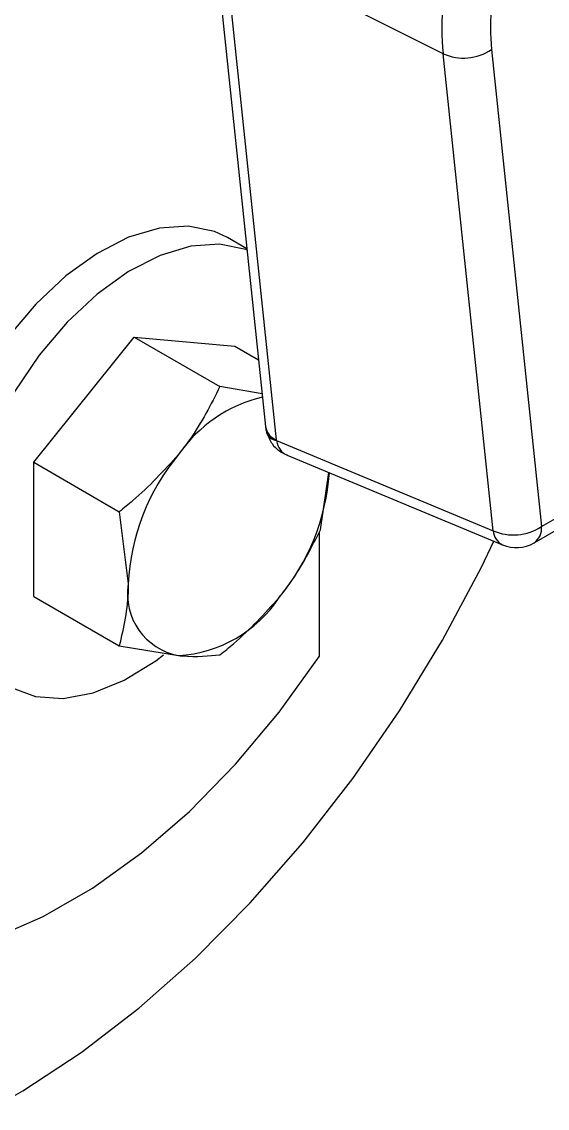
# Model space of a CAD drawing. Extents: x 6 to 134, y 3 to 97.
# Drawn here: x 101.147 to 102.07, y 74.566 to 76.476 of the extents above; entities that cross this region are included whole.
import ezdxf

# ---------------------------------------------------------------- set-up
doc = ezdxf.new("R2010")
doc.units = 0
doc.header["$MEASUREMENT"] = 0
doc.layers.add('OBJECT', color=7, linetype='CONTINUOUS')

msp = doc.modelspace()

# ---------------------------------------------------------------- linework, layer by layer
at = {"layer": 'OBJECT'}
for p, q in [((101.8876, 76.4193), (101.5031, 76.612)), ((101.5031, 76.612), (101.5942, 75.7407)), ((101.4922, 76.5585), (101.5754, 75.7639)), ((101.9725, 76.4266), (102.0602, 75.5883)), ((101.9753, 75.581), (101.8876, 76.4193)), ((101.5427, 76.0763), (101.5084, 76.0961)), ((101.1681, 75.7012), (101.3449, 75.9211)), ((101.3449, 75.9211), (101.4952, 75.8343)), ((101.3449, 75.9211), (101.5216, 75.9053)), ((101.5216, 75.9053), (101.5631, 75.8813)), ((101.5693, 75.8218), (101.4952, 75.8343)), ((101.5945, 75.7395), (101.9753, 75.581)), ((101.1681, 75.4654), (101.1681, 75.7012)), ((101.1681, 75.7012), (101.3185, 75.6144)), ((101.6132, 75.7138), (101.992, 75.5561)), ((102.0602, 75.5883), (102.2654, 75.7068)), ((101.672, 75.5827), (101.6866, 75.6832)), ((102.0472, 75.5597), (102.2525, 75.6781)), ((101.3185, 75.6144), (101.3343, 75.4874)), ((101.6701, 75.3606), (101.6701, 75.5794)), ((101.1681, 75.4654), (101.3185, 75.3786)), ((101.3185, 75.3786), (101.4226, 75.3616))]:
    msp.add_line(p, q, dxfattribs=at)
at = {"layer": 'OBJECT', "flags": 128}
for points in [[(101.5084, 76.0961), (101.4855, 76.1068), (101.4396, 76.1162), (101.3889, 76.1128), (101.3349, 76.0967), (101.2796, 76.0684), (101.2245, 76.0288), (101.1716, 75.9792)], [(101.5429, 76.0741), (101.5407, 76.075), (101.4947, 76.0844), (101.444, 76.081), (101.3901, 76.0649), (101.3347, 76.0366), (101.2797, 75.9969), (101.2267, 75.9473)], [(101.1716, 75.9792), (101.1224, 75.9211), (101.0786, 75.8565), (101.0417, 75.7875), (101.0126, 75.7161), (100.9925, 75.6448), (100.982, 75.5759), (100.9813, 75.5114), (100.9905, 75.4536), (101.0094, 75.4043), (101.0372, 75.365), (101.071, 75.3383)], [(101.2267, 75.9473), (101.1776, 75.8893), (101.1338, 75.8247), (101.0968, 75.7556), (101.0678, 75.6843), (101.0477, 75.613), (101.0371, 75.544), (101.0364, 75.4796), (101.0457, 75.4218), (101.0645, 75.3724), (101.0924, 75.3332), (101.1284, 75.3052), (101.1713, 75.2894), (101.2198, 75.2864), (101.2724, 75.2962), (101.3272, 75.3185), (101.3827, 75.3526), (101.3964, 75.3629)], [(101.095, 74.5659), (101.149, 74.5967), (101.2516, 74.6639), (101.353, 74.7419), (101.4524, 74.8299), (101.5487, 74.9271), (101.6411, 75.0327), (101.7287, 75.1455), (101.8106, 75.2646), (101.8861, 75.3889), (101.9546, 75.5171), (101.9766, 75.5625)], [(101.0944, 74.8639), (101.0987, 74.8654), (101.1848, 74.9029), (101.2716, 74.9529), (101.3577, 75.0149), (101.4418, 75.0878), (101.5227, 75.1706), (101.5992, 75.262), (101.6701, 75.3606)]]:
    msp.add_lwpolyline(points, dxfattribs=at)
at = {"layer": 'OBJECT'}
for centre, radius, start, end in [((101.9233, 76.5005), 0.0888, 246.2471, 303.6029), ((101.6288, 75.5718), 0.2511, 103.5525, 145.1779), ((101.6056, 75.7692), 0.0307, 190.0101, 248.3095), ((101.5981, 75.7613), 0.0222, 200.8426, 260.6493), ((101.7176, 75.4697), 0.3837, 140.2279, 177.3607), ((101.3009, 75.7112), 0.3878, 320.3366, 355.7961), ((102.011, 75.6623), 0.0888, 246.2471, 303.6029), ((102.0301, 75.5847), 0.0303, 304.4111, 6.9011), ((102.0052, 75.583), 0.0299, 183.8665, 243.9019), ((102.016, 75.6138), 0.0625, 247.401, 299.9973), ((101.4428, 75.4697), 0.1099, 170.7481, 259.4532), ((101.409, 75.5894), 0.2282, 273.4295, 326.5651)]:
    msp.add_arc(centre, radius, start, end, dxfattribs=at)
for centre, major_axis, ratio, start_param, end_param in [((102.2364, 76.6703), (0.2476, 0.4349), 0.57231, 2.240471, 2.466809), ((102.2806, 76.6448), (0.2198, 0.3789), 0.577378, 2.245415, 2.471753), ((101.5999, 75.7379), (-0.00472, 0.00591), 0.543451, 0.703038, 0.909161), ((101.6411, 75.7699), (0.0308, 0.0546), 0.662604, 2.47625, 3.220919)]:
    msp.add_ellipse(centre, major_axis=major_axis, ratio=ratio, start_param=start_param, end_param=end_param, dxfattribs=at)
for points, knots in [([(101.4952, 75.8343), (101.4793, 75.8027), (101.4586, 75.7616), (101.4294, 75.7239), (101.4226, 75.7152)], [0, 0, 0, 0, 0.768151, 1, 1, 1, 1]), ([(101.5754, 75.7639), (101.5755, 75.763), (101.5759, 75.7594), (101.5767, 75.756), (101.5774, 75.7535)], [0, 0, 0, 0, 0.267648, 1, 1, 1, 1]), ([(101.5774, 75.7535), (101.5801, 75.7467), (101.5851, 75.7343), (101.5985, 75.721), (101.6086, 75.7163), (101.6132, 75.7141)], [0, 0, 0, 0, 0.393453, 0.724982, 1, 1, 1, 1]), ([(101.4226, 75.7152), (101.397, 75.687), (101.3646, 75.6512), (101.3265, 75.6208), (101.3185, 75.6144)], [0, 0, 0, 0, 0.7889992, 1, 1, 1, 1]), ([(101.5994, 75.4637), (101.6062, 75.4724), (101.6353, 75.51), (101.6561, 75.5512), (101.672, 75.5827)], [0, 0, 0, 0, 0.231849, 1, 1, 1, 1]), ([(101.3343, 75.4874), (101.3342, 75.4846), (101.334, 75.4449), (101.326, 75.4106), (101.3185, 75.3786)], [0, 0, 0, 0, 0.070214, 1, 1, 1, 1]), ([(101.4952, 75.3628), (101.5033, 75.3692), (101.5414, 75.3997), (101.5738, 75.4354), (101.5994, 75.4637)], [0, 0, 0, 0, 0.211001, 1, 1, 1, 1]), ([(101.4226, 75.3616), (101.4247, 75.3614), (101.4543, 75.3589), (101.4755, 75.3609), (101.4952, 75.3628)], [0, 0, 0, 0, 0.070214, 1, 1, 1, 1])]:
    msp.add_open_spline(points, degree=3, knots=knots, dxfattribs=at)

doc.saveas('drawing.dxf')
